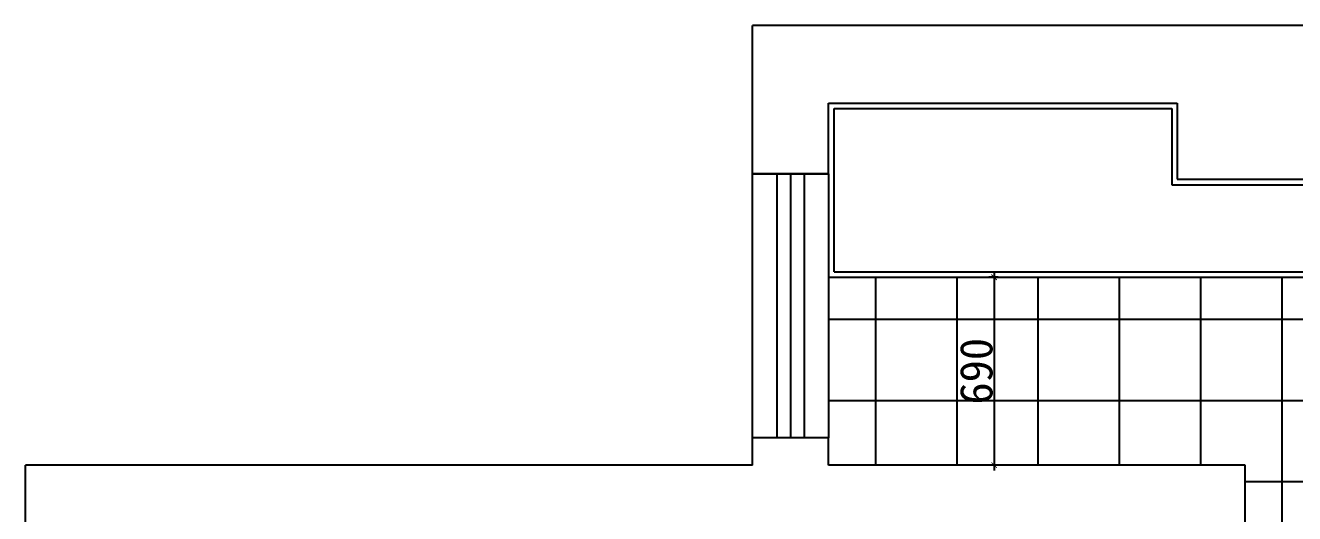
# Model space of a CAD drawing. Header units: millimetres. Extents: x 50914 to 68279, y -719533 to -710378.
# Drawn here: x 50914 to 55576, y -712171 to -710378 of the extents above; entities that cross this region are included whole.
import ezdxf

# ---------------------------------------------------------------- set-up
doc = ezdxf.new("R2010")
doc.units = ezdxf.units.MM
doc.header["$LTSCALE"] = 10
doc.layers.get('0').update_dxf_attribs({"linetype": 'CONTINUOUS'})
doc.layers.get('DEFPOINTS').update_dxf_attribs({"linetype": 'CONTINUOUS'})
for name, color, linetype in [('__4', 38, 'CONTINUOUS'), ('___', 3, 'CONTINUOUS'), ('____', 45, 'CONTINUOUS'), ('____0', 250, 'CONTINUOUS')]:
    doc.layers.add(name, color=color, linetype=linetype)
doc.styles.get("Standard").update_dxf_attribs({"font": 'NSimSun.ttf'})
doc.dimstyles.get("Standard").update_dxf_attribs({"dimtxt": 0.18, "dimasz": 0.18, "dimexe": 0.18, "dimexo": 0.0625, "dimgap": 0.09, "dimtad": 0, "dimtih": 1, "dimtoh": 1, "dimdec": 4, "dimzin": 0, "dimdsep": 46, "dimtxsty": 'STANDARD', "dimcen": 0.09, "dimadec": 0, "dimazin": 0, "dimtfac": 1, "dimtdec": 4, "dimtofl": 0, "dimtmove": 0, "dimatfit": 3, "dimfxl": 1, "dimtolj": 1, "dimtzin": 0, "dimarcsym": 0})

# ---------------------------------------------------------------- blocks, each defined once
blk = doc.blocks.new('_ARCHTICK')
at = {"color": 0, "linetype": 'ByBlock', "const_width": 0.15}
blk.add_lwpolyline([(-0.5, -0.5), (0.5, 0.5)], dxfattribs=at)
blk = doc.blocks.new('*D23')
at = {"color": 250, "ltscale": 60, "transparency": 16777216}
for p, q in [((54472, -711283.2), (54472, -712013.2)), ((54487, -711303.2), (54452, -711303.2)), ((54487, -711993.2), (54452, -711993.2))]:
    blk.add_line(p, q, dxfattribs=at)
at = {"layer": 'DEFPOINTS', "color": 0, "ltscale": 60, "transparency": 16777216}
for p in [(54526.1, -711303.2), (54472, -711993.2), (54526.1, -711993.2)]:
    blk.add_point(p, dxfattribs=at)
at = {"color": 250, "ltscale": 60, "transparency": 16777216, "xscale": 20, "yscale": 20, "zscale": 20}
for p, rotation in [((54472, -711303.2), 90), ((54472, -711993.2), 270)]:
    blk.add_blockref('_ARCHTICK', p, dxfattribs=dict(at, rotation=rotation))
at = {"color": 3, "ltscale": 60, "transparency": 16777216, "insert": (54407, -711648.2), "char_height": 120, "attachment_point": 5, "rotation": 90}
blk.add_mtext('\\A1;690', dxfattribs=at)

msp = doc.modelspace()

# ---------------------------------------------------------------- hatches: boundary and pattern name
at = {"layer": '__4', "ltscale": 60}
h = msp.add_hatch(dxfattribs=at)
h.set_pattern_fill('NET', color=256, scale=94, style=0)
h.set_pattern_definition([(0, (-1176.07, -33676.82), (0, 298.45), []), (90, (-1176.07, -33676.82), (-298.45, 2e-14), [])])
h.paths.add_polyline_path([(55394.4, -711993.2), (55394.4, -713833.2), (55494.4, -713833.2), (56294.4, -713833.2), (57254.4, -713833.2), (57254.4, -713786.3), (56554.4, -713786.3), (56554.4, -713774.9), (56548.4, -713776.5), (56368.3, -713377.3), (56385.7, -713372.6), (56406.5, -713418.7), (56434.6, -713411.1), (56468.7, -713480.9, -1.967552), (56486.7, -713517.5), (56499.8, -713544.2, -1.095745), (56521.9, -713589.3), (56554.4, -713655.7), (56554.4, -713512.6), (56549.7, -713498.5), (56554.4, -713508), (56554.4, -713316.9), (56554.4, -713125.8), (56549.7, -713135.4), (56554.4, -713121.2), (56554.4, -712978.2), (56521.9, -713044.6, -1.095745), (56499.8, -713089.7), (56486.7, -713116.4, -1.967552), (56468.7, -713153), (56434.6, -713222.7), (56406.5, -713215.2), (56385.7, -713261.2), (56368.3, -713256.6), (56548.4, -712857.4), (56554.4, -712859), (56554.4, -712847.5), (57254.4, -712847.5), (57254.4, -712833.2), (56604.4, -712833.2), (56604.4, -711303.2), (53864.4, -711303.2), (53864.4, -711893.2), (53864.4, -711993.2)])
h.paths.add_polyline_path([(54317, -711797.9), (54317, -711498.5), (54497, -711498.5), (54497, -711797.9)], flags=24)
h.paths.add_polyline_path([(55698.6, -712391.4), (56191.7, -712391.4), (56191.7, -712676.8), (55698.6, -712676.8)], flags=24)

# ---------------------------------------------------------------- linework, layer by layer
at = {"ltscale": 60}
for p, q in [((66889.4, -710378.2), (53584.4, -710378.2)), ((53584.4, -710923.2), (53584.4, -710378.2)), ((53864.4, -710923.2), (53864.4, -710663.2)), ((53864.4, -710663.2), (55144.4, -710663.2)), ((55144.4, -710663.2), (55144.4, -710943.2)), ((53864.4, -710923.2), (53584.4, -710923.2)), ((55144.4, -710943.2), (55674.4, -710943.2)), ((53584.4, -711993.2), (53584.4, -711893.2)), ((53864.4, -711893.2), (53584.4, -711893.2)), ((53864.4, -711993.2), (53864.4, -711893.2)), ((50914.4, -712608.2), (50914.4, -711993.2)), ((53584.4, -711993.2), (50914.4, -711993.2)), ((55394.4, -711993.2), (53864.4, -711993.2)), ((55394.4, -713833.2), (55394.4, -711993.2))]:
    msp.add_line(p, q, dxfattribs=at)
at = {"layer": '___', "ltscale": 60}
for p, q in [((53674.4, -710923.2), (53674.4, -711893.2)), ((53724.4, -710923.2), (53724.4, -711893.2)), ((53774.4, -710923.2), (53774.4, -711893.2))]:
    msp.add_line(p, q, dxfattribs=at)
msp.add_lwpolyline([(53584.4, -710923.2), (53864.4, -710923.2), (53864.4, -711893.2), (53584.4, -711893.2)], close=True, dxfattribs=at)
at = {"layer": '____', "ltscale": 60}
msp.add_line((53864.4, -711303.2), (56604.4, -711303.2), dxfattribs=at)
at = {"layer": '____0'}
for p, q in [((53884.4, -711283.2), (53884.4, -710683.2)), ((53884.4, -710683.2), (55124.4, -710683.2)), ((55124.4, -710683.2), (55124.4, -710963.2)), ((55124.4, -710963.2), (55694.4, -710963.2)), ((53884.4, -711283.2), (56624.4, -711283.2))]:
    msp.add_line(p, q, dxfattribs=at)

# ---------------------------------------------------------------- dimensions: what is measured, and where the dimension line sits
at = {"ltscale": 60}
dim = msp.add_linear_dim(base=(54472, -711993.2), p1=(54526.1, -711303.2), p2=(54526.1, -711993.2), angle=90, dimstyle='STANDARD', override={"dimtxt": 120, "dimasz": 20, "dimexe": 20, "dimexo": 20, "dimgap": 5, "dimtad": 1, "dimtih": 0, "dimtoh": 0, "dimdec": 0, "dimrnd": 5, "dimblk1": 'ARCHTICK', "dimblk2": 'ARCHTICK', "dimsah": 1, "dimdle": 20, "dimclrd": 250, "dimclre": 250, "dimclrt": 3, "dimtdec": 0, "dimtmove": 1, "dimldrblk": 'ARCHTICK', "dimfxl": 15, "dimfxlon": 1, "dimarcsym": 1}, dxfattribs=at)
dim.commit()
dim.dimension.update_dxf_attribs({"geometry": '*D23', "text_midpoint": (54407, -711648.2)})

doc.saveas('drawing.dxf')
